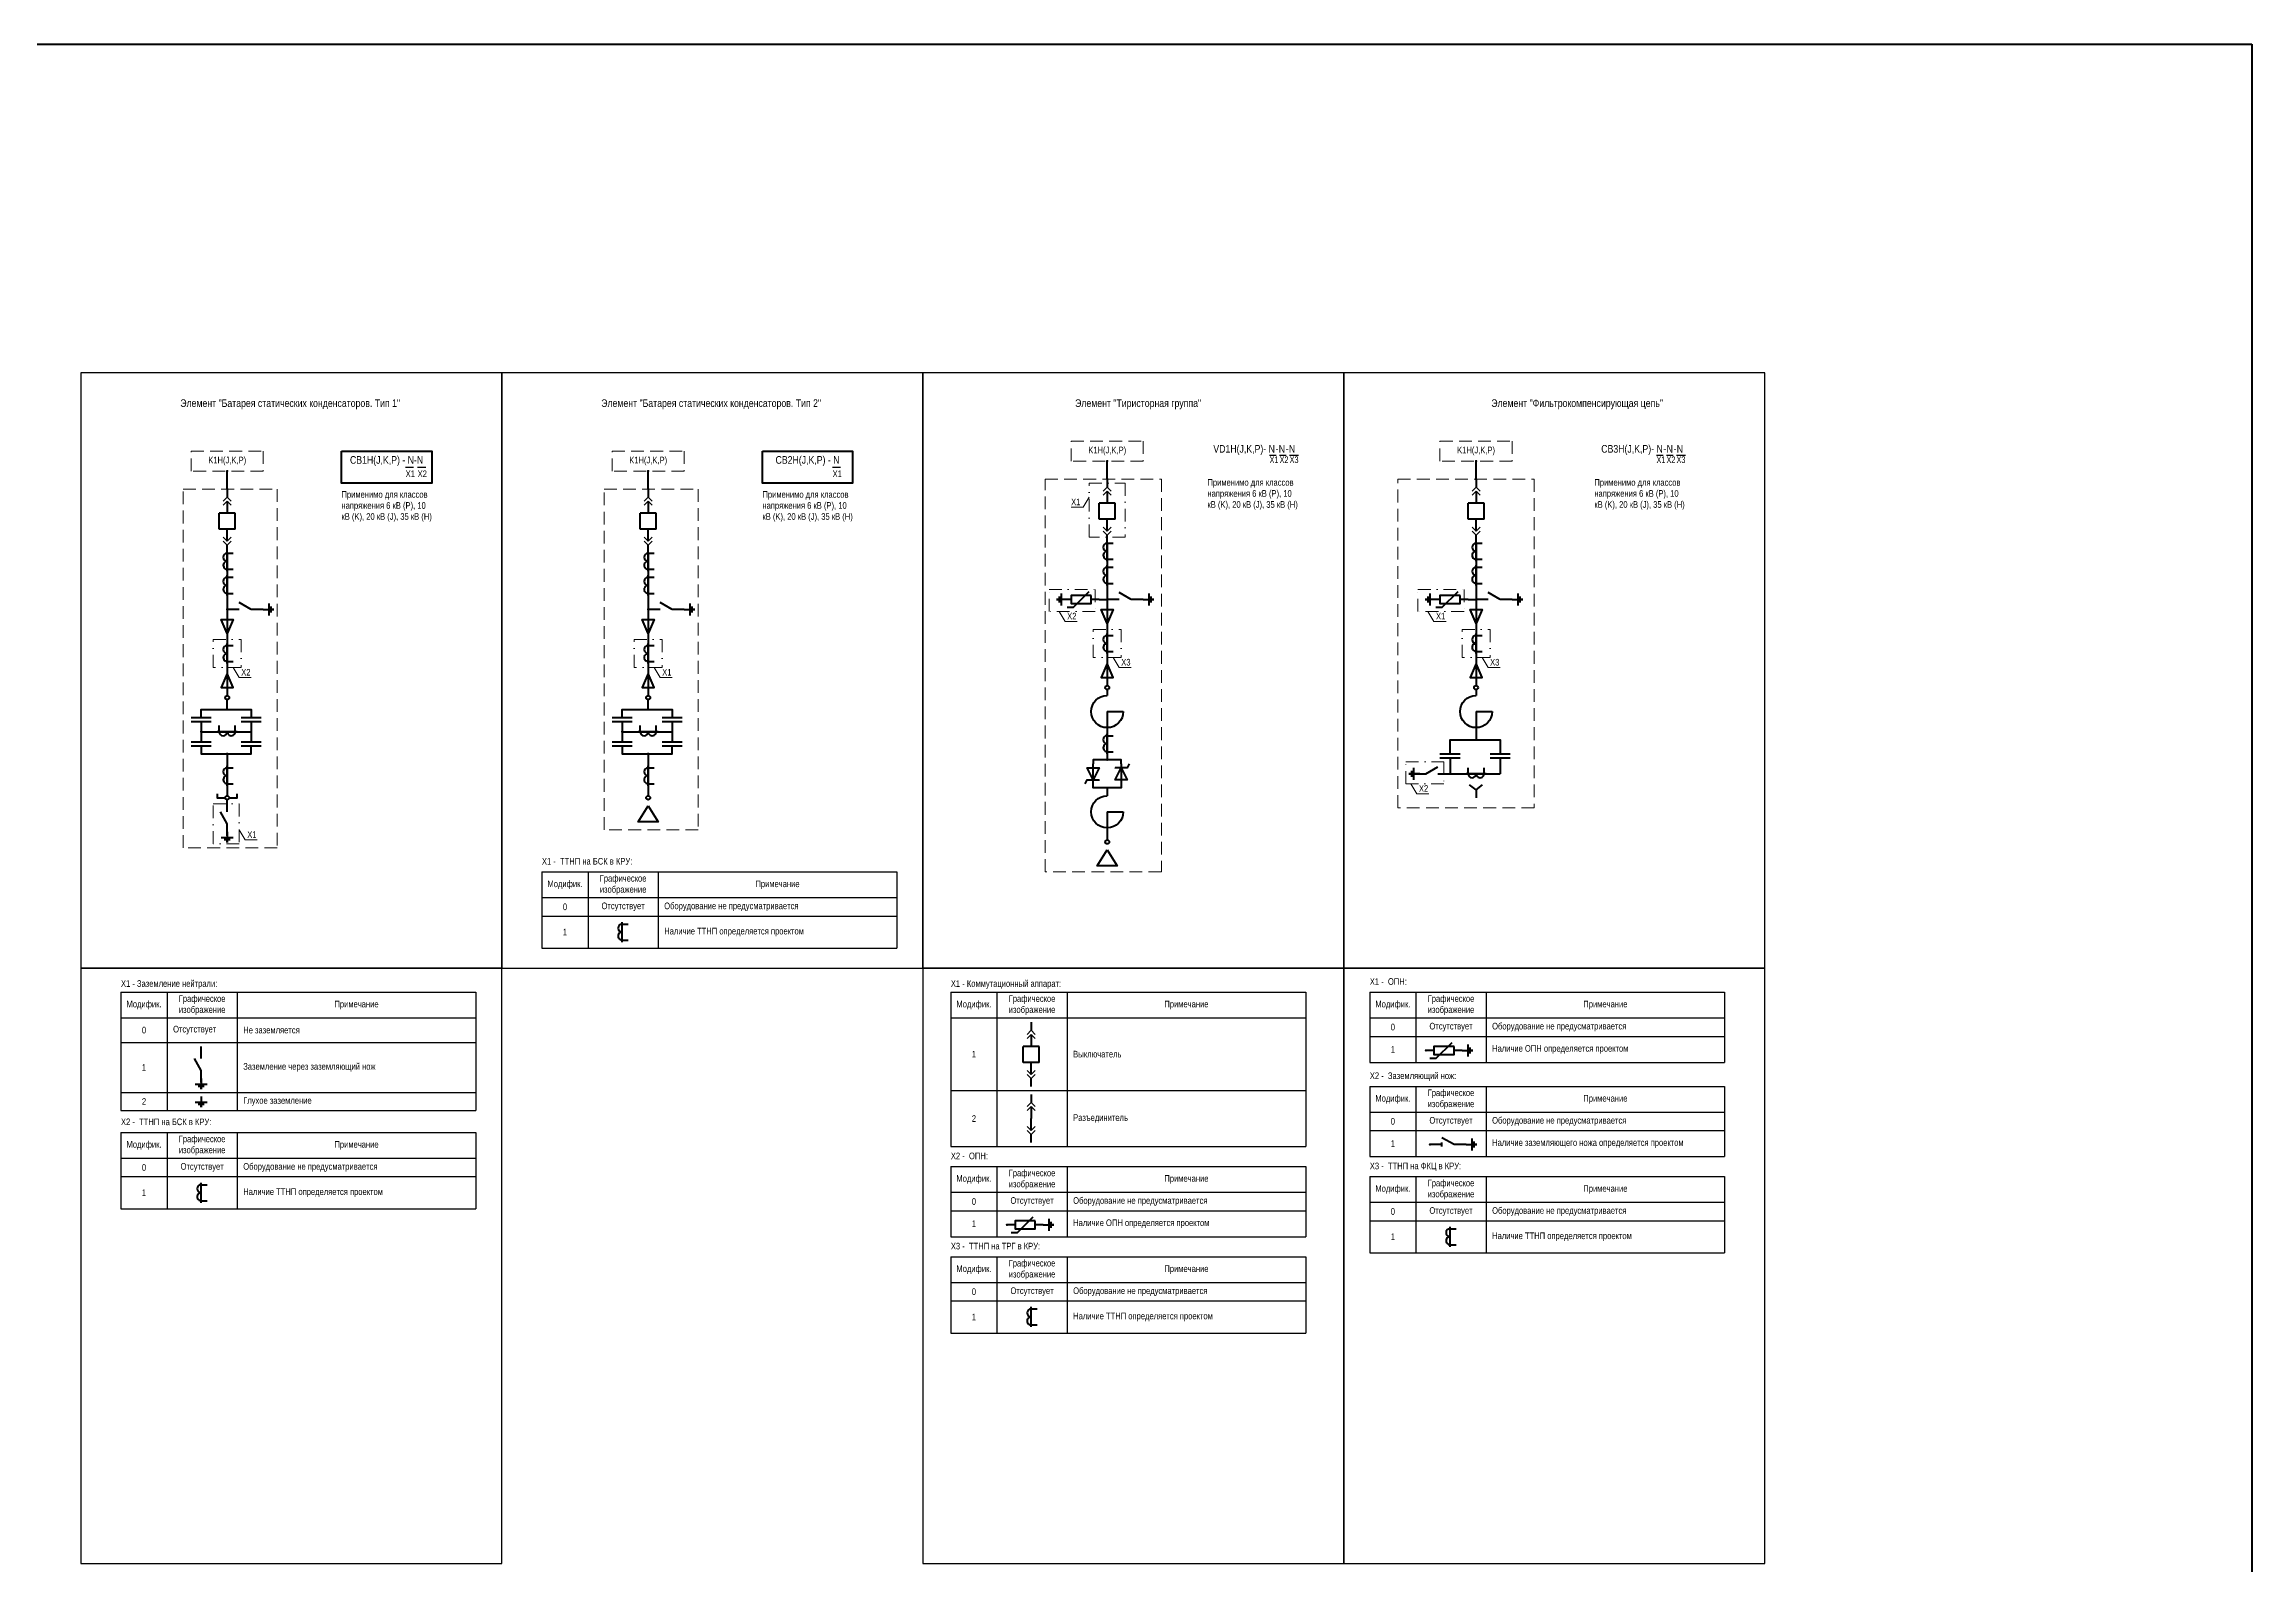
# Model space of a CAD drawing. Header units: millimetres. Extents: x 2565 to 10526, y 3800 to 9503.
# Drawn here: x 9425 to 10526, y 5112 to 5871 of the extents above; entities that cross this region are included whole.
import ezdxf
from ezdxf.enums import TextEntityAlignment as Align

# ---------------------------------------------------------------- set-up
doc = ezdxf.new("R2010")
doc.units = ezdxf.units.MM
doc.linetypes.add('штриховая2', pattern=[9.525, 6.35, -3.175])
doc.linetypes.add('штрихпунктирная2', pattern=[12.7, 6.35, -3.175, 0, -3.175])
for name, color, linetype, lineweight in [('Обводящая', 1, 'штрихпунктирная2', 13), ('Основная', 7, 'Continuous', 30), ('Толстая', 7, 'Continuous', 53), ('Штриховая', 7, 'штриховая2', 20)]:
    doc.layers.add(name, color=color, linetype=linetype, lineweight=lineweight)
doc.layers.add('Рамка', color=190, linetype='Continuous', lineweight=25, plot=False)
doc.styles.add('Narrow', font='ARIALN.TTF')
doc.styles.add('Вывод', font='tahoma.ttf', dxfattribs={"height": 2.5})
doc.styles.add('Компонент', font='ARIALN.TTF', dxfattribs={"height": 3.5})
doc.styles.add('Функция', font='ARIALN.TTF', dxfattribs={"height": 2})

# ---------------------------------------------------------------- blocks, each defined once
blk = doc.blocks.new('*U43')
at = {"color": 0, "ltscale": 0.25}
for p, q in [((-4, 0), (-4, 3)), ((4, 0), (4, 3))]:
    blk.add_line(p, q, dxfattribs=at)
at = {"color": 0, "lineweight": 50}
blk.add_line((5, 0), (-5, 0), dxfattribs=at)
at = {"color": 0, "ltscale": 0.25}
for centre, major_axis, start_param, end_param in [((2, 0), (0, -2), 4.712389, 7.853982), ((-2, 0), (2, 0), 3.141593, 6.283185)]:
    blk.add_ellipse(centre, major_axis=major_axis, ratio=1, start_param=start_param, end_param=end_param, dxfattribs=at)
at = {"layer": 'Основная'}
for tag, height, style, p in [('В1', 2.5, 'Вывод', (-6, 5)), ('В2', 2.5, 'Вывод', (6, 5)), ('ОУ', 3.5, 'Компонент', (0, -6))]:
    blk.add_attdef(tag, text='', height=height, dxfattribs=dict(at, style=style)).set_placement(p, align=Align.MIDDLE_CENTER)
blk = doc.blocks.new('*U26')
at = {"color": 0}
for p, q in [((3, 0), (-3, 0)), ((0, 3), (0, 0)), ((1.5, -1), (-1.5, -1)), ((0.5, -2), (-0.5, -2))]:
    blk.add_line(p, q, dxfattribs=at)
blk = doc.blocks.new('*U42')
at = {"color": 0, "lineweight": 50}
blk.add_line((0, -5), (0, 5), dxfattribs=at)
at = {"color": 0, "ltscale": 0.25}
for p, q in [((0, 4), (3, 4)), ((0, -4), (3, -4))]:
    blk.add_line(p, q, dxfattribs=at)
for centre, major_axis, start_param, end_param in [((0, -2), (-2, 0), 4.712389, 7.853982), ((0, 2), (0, -2), 3.141593, 6.283185)]:
    blk.add_ellipse(centre, major_axis=major_axis, ratio=1, start_param=start_param, end_param=end_param, dxfattribs=at)
at = {"layer": 'Основная'}
for tag, height, style, p in [('ОУ', 3.5, 'Компонент', (-6, 0)), ('В1', 2.5, 'Вывод', (5, 6)), ('В2', 2.5, 'Вывод', (5, -6))]:
    blk.add_attdef(tag, text='', height=height, dxfattribs=dict(at, style=style)).set_placement(p, align=Align.MIDDLE_CENTER)
blk = doc.blocks.new('*U255')
at = {"layer": 'Основная', "ltscale": 0.25}
for p, q in [((2, 2), (0, 0)), ((0, 0), (2, -2))]:
    blk.add_line(p, q, dxfattribs=at)
blk = doc.blocks.new('*U52')
at = {"color": 0}
for p, q in [((0, 6), (0, 2)), ((0, 0), (0, -6))]:
    blk.add_line(p, q, dxfattribs=at)
at = {"color": 0, "ltscale": 0.25, "xscale": -1, "rotation": 90}
for p in [(0, 2), (0, 0)]:
    blk.add_blockref('*U255', p, dxfattribs=at)
at = {"layer": 'Основная'}
for tag, height, style, p in [('ОУ2', 3.5, 'Компонент', (-5, 6)), ('В2', 2.5, 'Вывод', (3, 6)), ('ОУ1', 3.5, 'Компонент', (-5, -6)), ('В1', 2.5, 'Вывод', (3, -6))]:
    blk.add_attdef(tag, text='', height=height, dxfattribs=dict(at, style=style)).set_placement(p, align=Align.MIDDLE_CENTER)
blk = doc.blocks.new('*U56')
at = {"color": 0}
for p, q in [((0, 0), (-8, 0)), ((-8, -8), (-8, 0)), ((0, -8), (0, 0)), ((0, -8), (-8, -8))]:
    blk.add_line(p, q, dxfattribs=at)
at = {"layer": 'Основная', "style": 'Компонент'}
blk.add_attdef('ОУ', text='', height=3.5, dxfattribs=at).set_placement((-15, -3), align=Align.MIDDLE_CENTER)
blk = doc.blocks.new('*U53')
at = {"color": 0}
for p, q in [((0, 0), (0, 6)), ((0, -6), (0, -2))]:
    blk.add_line(p, q, dxfattribs=at)
at = {"color": 0, "ltscale": 0.25, "rotation": 89.99999999999999}
for p in [(0, 0), (0, -2)]:
    blk.add_blockref('*U255', p, dxfattribs=at)
at = {"layer": 'Основная'}
for tag, height, style, p in [('ОУ1', 3.5, 'Компонент', (-5, 6)), ('В1', 2.5, 'Вывод', (3, 6)), ('ОУ2', 3.5, 'Компонент', (-5, -6)), ('В2', 2.5, 'Вывод', (3, -6))]:
    blk.add_attdef(tag, text='', height=height, dxfattribs=dict(at, style=style)).set_placement(p, align=Align.MIDDLE_CENTER)
blk = doc.blocks.new('*U132')
at = {"ltscale": 0.35}
for q in [(-8, 0), (0, -8)]:
    blk.add_line((0, 0), q, dxfattribs=at)
blk.add_arc((0, 0), 8, 180, 90, dxfattribs=at)
at = {"layer": 'Основная', "style": 'Компонент'}
blk.add_attdef('ОУ', text='', height=3.5, dxfattribs=at).set_placement((-17, 0), align=Align.MIDDLE_CENTER)
blk = doc.blocks.new('*U191')
at = {"color": 0}
blk.add_line((0, 0), (6, 3.4), dxfattribs=at)
blk = doc.blocks.new('*U32')
at = {"color": 0}
for p, q in [((-3, 0), (-9, 0)), ((9, 0), (3, 0))]:
    blk.add_line(p, q, dxfattribs=at)
at = {"color": 0, "ltscale": 0.25, "xscale": -1, "rotation": 359.9999999999999}
blk.add_blockref('*U191', (3, 0), dxfattribs=at)
at = {"layer": 'Основная'}
for tag, height, style, p in [('ОУ', 3.5, 'Компонент', (-25, 0)), ('В1', 2.5, 'Вывод', (-7, -2)), ('В2', 2.5, 'Вывод', (7, -2))]:
    blk.add_attdef(tag, text='', height=height, dxfattribs=dict(at, style=style)).set_placement(p, align=Align.MIDDLE_CENTER)
blk = doc.blocks.new('*U25')
at = {"color": 0}
for p, q in [((-3, 0), (0, 0)), ((0, -3), (0, 3)), ((1, -1.5), (1, 1.5)), ((2, -0.5), (2, 0.5))]:
    blk.add_line(p, q, dxfattribs=at)
blk = doc.blocks.new('*U46')
at = {"color": 0, "ltscale": 0.35}
for q in [(4, 4), (-7, -4)]:
    blk.add_line((-4, -4), q, dxfattribs=at)
at = {"color": 0}
for p, q in [((9, 0), (5, 0)), ((-5, 0), (-9, 0))]:
    blk.add_line(p, q, dxfattribs=at)
at = {"color": 0, "ltscale": 0.35}
blk.add_lwpolyline([(5, 2), (-5, 2), (-5, -2), (5, -2)], close=True, dxfattribs=at)
at = {"layer": 'Основная'}
for tag, height, style, p in [('ОУ', 3.5, 'Компонент', (0, 6)), ('В1', 2.5, 'Вывод', (-7, -2)), ('F', 2, 'Функция', (-3, -5)), ('В2', 2.5, 'Вывод', (7, -2))]:
    blk.add_attdef(tag, text='', height=height, dxfattribs=dict(at, style=style)).set_placement(p, align=Align.MIDDLE_CENTER)
blk = doc.blocks.new('*U30')
at = {"color": 0}
for p, q in [((-2, 0.5), (-2, -0.5)), ((-1, 1.5), (-1, -1.5)), ((0, 3), (0, -3)), ((3, 0), (0, 0))]:
    blk.add_line(p, q, dxfattribs=at)
blk = doc.blocks.new('*U196')
at = {"color": 0}
for p, q in [((-9, 0), (-3, 0)), ((3, 0), (9, 0))]:
    blk.add_line(p, q, dxfattribs=at)
at = {"color": 0, "ltscale": 0.25}
blk.add_blockref('*U191', (-3, 0), dxfattribs=at)
at = {"layer": 'Основная'}
for tag, height, style, p in [('ОУ', 3.5, 'Компонент', (9, 0)), ('В2', 2.5, 'Вывод', (-7, -2)), ('В1', 2.5, 'Вывод', (7, -2))]:
    blk.add_attdef(tag, text='', height=height, dxfattribs=dict(at, style=style)).set_placement(p, align=Align.MIDDLE_CENTER)
blk = doc.blocks.new('*U197')
at = {"color": 0}
for p, q in [((-2, -0.5), (-2, 0.5)), ((-1, -1.5), (-1, 1.5)), ((0, -3), (0, 3)), ((3, 0), (0, 0))]:
    blk.add_line(p, q, dxfattribs=at)
blk = doc.blocks.new('*U187')
at = {"color": 0}
for p, q in [((0, 3), (0, 9)), ((0, -9), (0, -3))]:
    blk.add_line(p, q, dxfattribs=at)
at = {"color": 0, "ltscale": 0.25, "rotation": 90.00000000000007}
blk.add_blockref('*U191', (0, -3), dxfattribs=at)
at = {"layer": 'Основная'}
for tag, height, style, p in [('ОУ', 3.5, 'Компонент', (0, 25)), ('В1', 2.5, 'Вывод', (2, 7)), ('В2', 2.5, 'Вывод', (2, -7))]:
    blk.add_attdef(tag, text='', height=height, dxfattribs=dict(at, style=style)).set_placement(p, align=Align.MIDDLE_CENTER)
blk = doc.blocks.new('*T188')
at = {"layer": 'Основная', "color": 0, "linetype": 'ByBlock', "lineweight": -2, "transparency": 16777216}
for p, q in [((0, 0), (177, 0)), ((0, 0), (0, -59)), ((23, 0), (23, -59)), ((58, 0), (58, -59)), ((177, 0), (177, -59)), ((0, -12.8), (177, -12.8)), ((0, -25), (177, -25)), ((0, -50), (177, -50)), ((0, -59), (177, -59))]:
    blk.add_line(p, q, dxfattribs=at)
at = {"layer": 'Основная', "color": 0, "transparency": 16777216, "char_height": 3.3, "style": 'Narrow'}
for s, insert, width, attachment_point in [('Модифик.', (11.5, -6.4), 20, 5), ('Графическое изображение', (40.5, -6.4), 32, 5), ('Примечание', (117.5, -6.4), 116, 5), ('0', (11.5, -18.9), 20, 5), ('Отсутствует', (26, -18.9), 29, 4), ('Не заземляется', (61, -18.9), 113, 4), ('1', (11.5, -37.5), 20, 5), ('Заземление через заземляющий нож', (61, -37.5), 113, 4), ('2', (11.5, -54.5), 20, 5), ('Глухое заземление', (61, -54.5), 113, 4)]:
    blk.add_mtext(s, dxfattribs=dict(at, insert=insert, width=width, attachment_point=attachment_point))
blk = doc.blocks.new('*U192')
at = {"color": 0}
for p, q in [((0, 3), (0, 9)), ((0, -9), (0, -3))]:
    blk.add_line(p, q, dxfattribs=at)
at = {"color": 0, "ltscale": 0.25, "rotation": 90.00000000000006}
blk.add_blockref('*U191', (0, -3), dxfattribs=at)
at = {"layer": 'Основная'}
for tag, height, style, p in [('ОУ', 3.5, 'Компонент', (0, 25)), ('В1', 2.5, 'Вывод', (2, 7)), ('В2', 2.5, 'Вывод', (2, -7))]:
    blk.add_attdef(tag, text='', height=height, dxfattribs=dict(at, style=style)).set_placement(p, align=Align.MIDDLE_CENTER)
blk = doc.blocks.new('*T193')
at = {"layer": 'Основная', "color": 0, "linetype": 'ByBlock', "lineweight": -2, "transparency": 16777216}
for p, q in [((0, 0), (177, 0)), ((0, 0), (0, -77)), ((23, 0), (23, -77)), ((58, 0), (58, -77)), ((177, 0), (177, -77)), ((0, -12.8), (177, -12.8)), ((0, -49), (177, -49)), ((0, -77), (177, -77))]:
    blk.add_line(p, q, dxfattribs=at)
at = {"layer": 'Основная', "color": 0, "transparency": 16777216, "char_height": 3.3, "style": 'Narrow'}
for s, insert, width, attachment_point in [('Модифик.', (11.5, -6.4), 20, 5), ('Графическое изображение', (40.5, -6.4), 32, 5), ('Примечание', (117.5, -6.4), 116, 5), ('1', (11.5, -30.9), 20, 5), ('Выключатель', (61, -30.9), 113, 4), ('2', (11.5, -63), 20, 5), ('Разъединитель', (61, -63), 113, 4)]:
    blk.add_mtext(s, dxfattribs=dict(at, insert=insert, width=width, attachment_point=attachment_point))
blk = doc.blocks.new('*T194')
at = {"layer": 'Основная', "color": 0, "linetype": 'ByBlock', "lineweight": -2, "transparency": 16777216}
for p, q in [((0, 0), (177, 0)), ((0, 0), (0, -35)), ((23, 0), (23, -35)), ((58, 0), (58, -35)), ((177, 0), (177, -35)), ((0, -12.8), (177, -12.8)), ((0, -22), (177, -22)), ((0, -35), (177, -35))]:
    blk.add_line(p, q, dxfattribs=at)
at = {"layer": 'Основная', "color": 0, "transparency": 16777216, "char_height": 3.3, "style": 'Narrow'}
for s, insert, width, attachment_point in [('Модифик.', (11.5, -6.4), 20, 5), ('Графическое изображение', (40.5, -6.4), 32, 5), ('Примечание', (117.5, -6.4), 116, 5), ('0', (11.5, -17.4), 20, 5), ('Отсутствует', (40.5, -17.4), 32, 5), ('Оборудование не предусматривается', (61, -17.4), 113, 4), ('1', (11.5, -28.5), 20, 5), ('Наличие ОПН определяется проектом', (61, -28.5), 113, 4)]:
    blk.add_mtext(s, dxfattribs=dict(at, insert=insert, width=width, attachment_point=attachment_point))
blk = doc.blocks.new('*U44')
at = {"color": 0, "ltscale": 0.35}
for q in [(4, 4), (-7, -4)]:
    blk.add_line((-4, -4), q, dxfattribs=at)
at = {"color": 0}
for p, q in [((9, 0), (5, 0)), ((-5, 0), (-9, 0))]:
    blk.add_line(p, q, dxfattribs=at)
at = {"color": 0, "ltscale": 0.35}
blk.add_lwpolyline([(5, 2), (-5, 2), (-5, -2), (5, -2)], close=True, dxfattribs=at)
at = {"layer": 'Основная'}
for tag, height, style, p in [('ОУ', 3.5, 'Компонент', (0, 6)), ('В1', 2.5, 'Вывод', (-7, -2)), ('F', 2, 'Функция', (-3, -5)), ('В2', 2.5, 'Вывод', (7, -2))]:
    blk.add_attdef(tag, text='', height=height, dxfattribs=dict(at, style=style)).set_placement(p, align=Align.MIDDLE_CENTER)
blk = doc.blocks.new('*U28')
at = {"color": 0}
for p, q in [((-3, 0), (0, 0)), ((0, -3), (0, 3)), ((1, -1.5), (1, 1.5)), ((2, -0.5), (2, 0.5))]:
    blk.add_line(p, q, dxfattribs=at)
blk = doc.blocks.new('*T195')
at = {"layer": 'Основная', "color": 0, "linetype": 'ByBlock', "lineweight": -2, "transparency": 16777216}
for p, q in [((0, 0), (177, 0)), ((0, 0), (0, -35)), ((23, 0), (23, -35)), ((58, 0), (58, -35)), ((177, 0), (177, -35)), ((0, -12.8), (177, -12.8)), ((0, -22), (177, -22)), ((0, -35), (177, -35))]:
    blk.add_line(p, q, dxfattribs=at)
at = {"layer": 'Основная', "color": 0, "transparency": 16777216, "char_height": 3.3, "style": 'Narrow'}
for s, insert, width, attachment_point in [('Модифик.', (11.5, -6.4), 20, 5), ('Графическое изображение', (40.5, -6.4), 32, 5), ('Примечание', (117.5, -6.4), 116, 5), ('0', (11.5, -17.4), 20, 5), ('Отсутствует', (40.5, -17.4), 32, 5), ('Оборудование не предусматривается', (61, -17.4), 113, 4), ('1', (11.5, -28.5), 20, 5), ('Наличие ОПН определяется проектом', (61, -28.5), 113, 4)]:
    blk.add_mtext(s, dxfattribs=dict(at, insert=insert, width=width, attachment_point=attachment_point))
blk = doc.blocks.new('*T198')
at = {"layer": 'Основная', "color": 0, "linetype": 'ByBlock', "lineweight": -2, "transparency": 16777216}
for p, q in [((0, 0), (177, 0)), ((0, 0), (0, -35)), ((23, 0), (23, -35)), ((58, 0), (58, -35)), ((177, 0), (177, -35)), ((0, -12.8), (177, -12.8)), ((0, -22), (177, -22)), ((0, -35), (177, -35))]:
    blk.add_line(p, q, dxfattribs=at)
at = {"layer": 'Основная', "color": 0, "transparency": 16777216, "char_height": 3.3, "style": 'Narrow'}
for s, insert, width, attachment_point in [('Модифик.', (11.5, -6.4), 20, 5), ('Графическое изображение', (40.5, -6.4), 32, 5), ('Примечание', (117.5, -6.4), 116, 5), ('0', (11.5, -17.4), 20, 5), ('Отсутствует', (40.5, -17.4), 32, 5), ('Оборудование не предусматривается', (61, -17.4), 113, 4), ('1', (11.5, -28.5), 20, 5), ('Наличие заземляющего ножа определяется проектом', (61, -28.5), 113, 4)]:
    blk.add_mtext(s, dxfattribs=dict(at, insert=insert, width=width, attachment_point=attachment_point))
blk = doc.blocks.new('*U35')
at = {"color": 0}
blk.add_line((0, -1), (0, 1), dxfattribs=at)
blk = doc.blocks.new('*U199')
at = {"color": 0}
for p, q in [((-3, 0), (-9, 0)), ((9, 0), (3, 0))]:
    blk.add_line(p, q, dxfattribs=at)
at = {"color": 0, "ltscale": 0.25, "xscale": -1}
for name, p in [('*U191', (3, 0)), ('*U35', (-3, 0))]:
    blk.add_blockref(name, p, dxfattribs=at)
at = {"layer": 'Основная'}
for tag, height, style, p in [('ОУ', 3.5, 'Компонент', (0, 0)), ('В1', 2.5, 'Вывод', (-7, -2)), ('В2', 2.5, 'Вывод', (7, -2))]:
    blk.add_attdef(tag, text='', height=height, dxfattribs=dict(at, style=style)).set_placement(p, align=Align.MIDDLE_CENTER)
blk = doc.blocks.new('*T223')
at = {"layer": 'Основная', "color": 0, "linetype": 'ByBlock', "lineweight": -2, "transparency": 16777216}
for p, q in [((0, 0), (177, 0)), ((0, 0), (0, -38)), ((23, 0), (23, -38)), ((58, 0), (58, -38)), ((177, 0), (177, -38)), ((0, -12.8), (177, -12.8)), ((0, -22), (177, -22)), ((0, -38), (177, -38))]:
    blk.add_line(p, q, dxfattribs=at)
at = {"layer": 'Основная', "color": 0, "transparency": 16777216, "char_height": 3.3, "style": 'Narrow'}
for s, insert, width, attachment_point in [('Модифик.', (11.5, -6.4), 20, 5), ('Графическое изображение', (40.5, -6.4), 32, 5), ('Примечание', (117.5, -6.4), 116, 5), ('0', (11.5, -17.4), 20, 5), ('Отсутствует', (40.5, -17.4), 32, 5), ('Оборудование не предусматривается', (61, -17.4), 113, 4), ('1', (11.5, -30), 20, 5), ('Наличие {\\C256;ТТНП} определяется проектом', (61, -30), 113, 4)]:
    blk.add_mtext(s, dxfattribs=dict(at, insert=insert, width=width, attachment_point=attachment_point))
blk = doc.blocks.new('*T224')
at = {"layer": 'Основная', "color": 0, "linetype": 'ByBlock', "lineweight": -2, "transparency": 16777216}
for p, q in [((0, 0), (177, 0)), ((0, 0), (0, -38)), ((23, 0), (23, -38)), ((58, 0), (58, -38)), ((177, 0), (177, -38)), ((0, -12.8), (177, -12.8)), ((0, -22), (177, -22)), ((0, -38), (177, -38))]:
    blk.add_line(p, q, dxfattribs=at)
at = {"layer": 'Основная', "color": 0, "transparency": 16777216, "char_height": 3.3, "style": 'Narrow'}
for s, insert, width, attachment_point in [('Модифик.', (11.5, -6.4), 20, 5), ('Графическое изображение', (40.5, -6.4), 32, 5), ('Примечание', (117.5, -6.4), 116, 5), ('0', (11.5, -17.4), 20, 5), ('Отсутствует', (40.5, -17.4), 32, 5), ('Оборудование не предусматривается', (61, -17.4), 113, 4), ('1', (11.5, -30), 20, 5), ('Наличие {\\C256;ТТНП} определяется проектом', (61, -30), 113, 4)]:
    blk.add_mtext(s, dxfattribs=dict(at, insert=insert, width=width, attachment_point=attachment_point))
blk = doc.blocks.new('*T225')
at = {"layer": 'Основная', "color": 0, "linetype": 'ByBlock', "lineweight": -2, "transparency": 16777216}
for p, q in [((0, 0), (177, 0)), ((0, 0), (0, -38)), ((23, 0), (23, -38)), ((58, 0), (58, -38)), ((177, 0), (177, -38)), ((0, -12.8), (177, -12.8)), ((0, -22), (177, -22)), ((0, -38), (177, -38))]:
    blk.add_line(p, q, dxfattribs=at)
at = {"layer": 'Основная', "color": 0, "transparency": 16777216, "char_height": 3.3, "style": 'Narrow'}
for s, insert, width, attachment_point in [('Модифик.', (11.5, -6.4), 20, 5), ('Графическое изображение', (40.5, -6.4), 32, 5), ('Примечание', (117.5, -6.4), 116, 5), ('0', (11.5, -17.4), 20, 5), ('Отсутствует', (40.5, -17.4), 32, 5), ('Оборудование не предусматривается', (61, -17.4), 113, 4), ('1', (11.5, -30), 20, 5), ('Наличие {\\C256;ТТНП} определяется проектом', (61, -30), 113, 4)]:
    blk.add_mtext(s, dxfattribs=dict(at, insert=insert, width=width, attachment_point=attachment_point))
blk = doc.blocks.new('*T226')
at = {"layer": 'Основная', "color": 0, "linetype": 'ByBlock', "lineweight": -2, "transparency": 16777216}
for p, q in [((0, 0), (177, 0)), ((0, 0), (0, -38)), ((23, 0), (23, -38)), ((58, 0), (58, -38)), ((177, 0), (177, -38)), ((0, -12.8), (177, -12.8)), ((0, -22), (177, -22)), ((0, -38), (177, -38))]:
    blk.add_line(p, q, dxfattribs=at)
at = {"layer": 'Основная', "color": 0, "transparency": 16777216, "char_height": 3.3, "style": 'Narrow'}
for s, insert, width, attachment_point in [('Модифик.', (11.5, -6.4), 20, 5), ('Графическое изображение', (40.5, -6.4), 32, 5), ('Примечание', (117.5, -6.4), 116, 5), ('0', (11.5, -17.4), 20, 5), ('Отсутствует', (40.5, -17.4), 32, 5), ('Оборудование не предусматривается', (61, -17.4), 113, 4), ('1', (11.5, -30), 20, 5), ('Наличие {\\C256;ТТНП} определяется проектом', (61, -30), 113, 4)]:
    blk.add_mtext(s, dxfattribs=dict(at, insert=insert, width=width, attachment_point=attachment_point))

msp = doc.modelspace()

# ---------------------------------------------------------------- linework, layer by layer
at = {"layer": 'Обводящая'}
for points in [[(9946, 5652), (9964, 5652), (9964, 5625), (9946, 5625)], [(9926, 5599), (9949, 5599), (9949, 5588), (9926, 5588)], [(10110, 5599), (10133, 5599), (10133, 5588), (10110, 5588)], [(9509, 5574), (9523, 5574), (9523, 5560), (9509, 5560)], [(9719, 5574), (9733, 5574), (9733, 5560), (9719, 5560)], [(9948, 5579), (9962, 5579), (9962, 5565), (9948, 5565)], [(10132, 5579), (10146, 5579), (10146, 5565), (10132, 5565)], [(10104, 5513), (10123, 5513), (10123, 5502), (10104, 5502)], [(9509, 5492), (9522, 5492), (9522, 5472), (9509, 5472)]]:
    msp.add_lwpolyline(points, close=True, dxfattribs=at)
for points in [[(9946, 5645), (9943, 5640), (9937, 5640)], [(9931, 5588), (9934, 5583), (9940, 5583)], [(10115, 5588), (10118, 5583), (10124, 5583)], [(9958, 5565), (9961, 5560), (9967, 5560)], [(10142, 5565), (10145, 5560), (10151, 5560)], [(9519, 5560), (9522, 5555), (9528, 5555)], [(9729, 5560), (9732, 5555), (9738, 5555)], [(10106.5, 5502), (10109.5, 5497), (10115.5, 5497)], [(9522, 5479), (9525, 5474), (9531, 5474)]]:
    msp.add_lwpolyline(points, dxfattribs=at)
at = {"layer": 'Основная', "color": 5, "lineweight": 70}
msp.add_lwpolyline([(4029, 5871), (10526, 5871), (10526, 4732), (4029, 4732)], close=True, dxfattribs=at)
at = {"layer": 'Основная'}
for points in [[(9605, 5660), (9609, 5660)], [(9611, 5660), (9615, 5660)], [(9818, 5660), (9822, 5660)]]:
    msp.add_lwpolyline(points, dxfattribs=at)
at = {"layer": 'Рамка'}
for points in [[(9443, 5410), (9653, 5410), (9653, 5707), (9443, 5707)], [(9653, 5410), (9863, 5410), (9863, 5707), (9653, 5707)], [(9863, 5410), (10073, 5410), (10073, 5707), (9863, 5707)], [(10073, 5410), (10283, 5410), (10283, 5707), (10073, 5707)], [(9443, 5113), (9653, 5113), (9653, 5410), (9443, 5410)], [(9863, 5113), (10073, 5113), (10073, 5410), (9863, 5410)], [(10073, 5113), (10283, 5113), (10283, 5410), (10073, 5410)]]:
    msp.add_lwpolyline(points, close=True, dxfattribs=at)
at = {"layer": 'Толстая'}
for q in [(10135.8, 5501.4), (10142.2, 5501.4), (10139, 5495)]:
    msp.add_line((10139, 5499), q, dxfattribs=at)
for points in [[(9573, 5668), (9618, 5668), (9618, 5652), (9573, 5652)], [(9783, 5668), (9828, 5668), (9828, 5652), (9783, 5652)]]:
    msp.add_lwpolyline(points, close=True, dxfattribs=at)
at = {"layer": 'Толстая', "ltscale": 0.25, "const_width": 0.6}
for points in [[(9954.7, 5663, 1), (9955.3, 5663, 1)], [(10138.7, 5663, 1), (10139.3, 5663, 1)], [(9515.7, 5658, 1), (9516.3, 5658, 1)], [(9725.7, 5658, 1), (9726.3, 5658, 1)], [(9954.7, 5654, 1), (9955.3, 5654, 1)], [(10138.7, 5654, 1), (10139.3, 5654, 1)], [(9515.7, 5649, 1), (9516.3, 5649, 1)], [(9725.7, 5649, 1), (9726.3, 5649, 1)], [(9515.7, 5589, 1), (9516.3, 5589, 1)], [(9725.7, 5589, 1), (9726.3, 5589, 1)], [(9954.7, 5594, 1), (9955.3, 5594, 1)], [(10138.7, 5594, 1), (10139.3, 5594, 1)], [(9515.7, 5539, 1), (9516.3, 5539, 1)], [(9725.7, 5539, 1), (9726.3, 5539, 1)], [(9502.7, 5528, 1), (9503.3, 5528, 1)], [(9527.7, 5528, 1), (9528.3, 5528, 1)], [(9712.7, 5528, 1), (9713.3, 5528, 1)], [(9737.7, 5528, 1), (9738.3, 5528, 1)], [(10138.7, 5524, 1), (10139.3, 5524, 1)], [(9515.7, 5517, 1), (9516.3, 5517, 1)], [(9725.7, 5517, 1), (9726.3, 5517, 1)], [(9954.7, 5514, 1), (9955.3, 5514, 1)], [(10125.7, 5507, 1), (10126.3, 5507, 1)], [(9954.7, 5500, 1), (9955.3, 5500, 1)], [(10113.7, 5369, 1), (10114.3, 5369, 1)], [(10115.7, 5322, 1), (10116.3, 5322, 1)], [(9904.7, 5282, 1), (9905.3, 5282, 1)]]:
    msp.add_lwpolyline(points, format="xyb", close=True, dxfattribs=at)
at = {"layer": 'Толстая'}
for points in [[(9955, 5654), (9955, 5663)], [(10139, 5654), (10139, 5663)], [(9516, 5649), (9516, 5658)], [(9726, 5649), (9726, 5658)], [(9516, 5617), (9516, 5546)], [(9726, 5617), (9726, 5546)], [(9955, 5622), (9955, 5551)], [(10139, 5622), (10139, 5551)], [(9516, 5577), (9513, 5584), (9519, 5584), (9516, 5577)], [(9726, 5577), (9723, 5584), (9729, 5584), (9726, 5577)], [(9951, 5594), (9955, 5594)], [(9955, 5582), (9952, 5589), (9958, 5589), (9955, 5582)], [(10135, 5594), (10139, 5594)], [(10139, 5582), (10136, 5589), (10142, 5589), (10139, 5582)], [(9955, 5562), (9952, 5555), (9958, 5555), (9955, 5562)], [(10139, 5562), (10136, 5555), (10142, 5555), (10139, 5562)], [(9516, 5557), (9513, 5550), (9519, 5550), (9516, 5557)], [(9726, 5557), (9723, 5550), (9729, 5550), (9726, 5557)], [(9516, 5539), (9516, 5544)], [(9726, 5539), (9726, 5544)], [(9955, 5549), (9955, 5546)], [(10139, 5549), (10139, 5546)], [(9498, 5535), (9508, 5535)], [(9498, 5533), (9508, 5533)], [(9503, 5535), (9503, 5539), (9528, 5539), (9528, 5535)], [(9503, 5533), (9503, 5523)], [(9523, 5535), (9533, 5535)], [(9523, 5533), (9533, 5533)], [(9528, 5533), (9528, 5523)], [(9708, 5535), (9718, 5535)], [(9708, 5533), (9718, 5533)], [(9713, 5535), (9713, 5539), (9738, 5539), (9738, 5535)], [(9713, 5533), (9713, 5523)], [(9733, 5535), (9743, 5535)], [(9733, 5533), (9743, 5533)], [(9738, 5533), (9738, 5523)], [(9955, 5530), (9955, 5514)], [(10139, 5530), (10139, 5524)], [(9498, 5523), (9508, 5523)], [(9498, 5521), (9508, 5521)], [(9503, 5528), (9528, 5528)], [(9503, 5521), (9503, 5517), (9528, 5517), (9528, 5521)], [(9523, 5523), (9533, 5523)], [(9523, 5521), (9533, 5521)], [(9708, 5523), (9718, 5523)], [(9708, 5521), (9718, 5521)], [(9713, 5528), (9738, 5528)], [(9713, 5521), (9713, 5517), (9738, 5517), (9738, 5521)], [(9733, 5523), (9743, 5523)], [(9733, 5521), (9743, 5521)], [(10126, 5517), (10126, 5524), (10151, 5524), (10151, 5517)], [(9516, 5517), (9516, 5496)], [(9726, 5517), (9726, 5496)], [(9948, 5504), (9948, 5504), (9948, 5504), (9948, 5504), (9945, 5510), (9951, 5510), (9948, 5504)], [(9962, 5512), (9962, 5514), (9948, 5514), (9948, 5512)], [(9948, 5502), (9948, 5512)], [(9966, 5512), (9965, 5510), (9959, 5510), (9959, 5510)], [(9962, 5510), (9962, 5510), (9962, 5510), (9962, 5510), (9965, 5504), (9959, 5504), (9962, 5510)], [(9962, 5512), (9962, 5502)], [(10121, 5517), (10131, 5517)], [(10121, 5515), (10131, 5515)], [(10126, 5515), (10126, 5507)], [(10126, 5507), (10151, 5507)], [(10146, 5517), (10156, 5517)], [(10146, 5515), (10156, 5515)], [(10151, 5515), (10151, 5507)], [(9511, 5497), (9511, 5495), (9515, 5495)], [(9517, 5495), (9521, 5495), (9521, 5497)], [(9944, 5502), (9945, 5504), (9951, 5504), (9951, 5504)], [(9962, 5502), (9962, 5500), (9948, 5500), (9948, 5502)], [(9955, 5500), (9955, 5496)], [(9726, 5491), (9731, 5483), (9721, 5483), (9726, 5491)], [(9955, 5480), (9955, 5474)], [(9955, 5469), (9960, 5461), (9950, 5461), (9955, 5469)]]:
    msp.add_lwpolyline(points, dxfattribs=at)
for centre in [(9955, 5550), (10139, 5550), (9516, 5545), (9726, 5545), (9516, 5495), (9726, 5495), (9955, 5473)]:
    msp.add_circle(centre, 1, dxfattribs=at)
at = {"layer": 'Штриховая', "linetype": 'штриховая2'}
for points in [[(9937, 5673), (9973, 5673), (9973, 5663), (9937, 5663)], [(10121, 5673), (10157, 5673), (10157, 5663), (10121, 5663)], [(9498, 5668), (9534, 5668), (9534, 5658), (9498, 5658)], [(9708, 5668), (9744, 5668), (9744, 5658), (9708, 5658)]]:
    msp.add_lwpolyline(points, close=True, dxfattribs=at)
at = {"layer": 'Штриховая'}
for points in [[(9924, 5654), (9982, 5654), (9982, 5458), (9924, 5458)], [(10100, 5654), (10168, 5654), (10168, 5490), (10100, 5490)], [(9494, 5649), (9541, 5649), (9541, 5470), (9494, 5470)], [(9704, 5649), (9751, 5649), (9751, 5479), (9704, 5479)]]:
    msp.add_lwpolyline(points, close=True, dxfattribs=at)

# ---------------------------------------------------------------- block references
for name, p in [('*T223', (9673, 5458)), ('*T188', (9463, 5398)), ('*T193', (9877, 5398)), ('*T195', (10086, 5398)), ('*T198', (10086, 5351)), ('*T224', (9463, 5328)), ('*T194', (9877, 5311)), ('*T226', (10086, 5306)), ('*T225', (9877, 5266))]:
    msp.add_blockref(name, p)
at = {"layer": 'Толстая', "ltscale": 0.25}
for name, p in [('*U52', (9955, 5648)), ('*U52', (10139, 5648)), ('*U52', (9516, 5643)), ('*U52', (9726, 5643)), ('*U56', (9959, 5642)), ('*U56', (10143, 5642)), ('*U56', (9520, 5637)), ('*U53', (9516, 5623)), ('*U56', (9730, 5637)), ('*U53', (9726, 5623)), ('*U53', (9955, 5628)), ('*U53', (10139, 5628)), ('*U42', (9516, 5613)), ('*U42', (9726, 5613)), ('*U42', (9955, 5618)), ('*U42', (10139, 5618)), ('*U42', (9516, 5601)), ('*U42', (9726, 5601)), ('*U42', (9955, 5606)), ('*U42', (10139, 5606)), ('*U30', (9932, 5594)), ('*U32', (9964, 5594)), ('*U25', (9976, 5594)), ('*U30', (10116, 5594)), ('*U32', (10148, 5594)), ('*U25', (10160, 5594)), ('*U32', (9525, 5589)), ('*U25', (9537, 5589)), ('*U32', (9735, 5589)), ('*U25', (9747, 5589)), ('*U42', (9955, 5572)), ('*U42', (10139, 5572)), ('*U42', (9516, 5567)), ('*U42', (9726, 5567)), ('*U43', (9516, 5528)), ('*U43', (9726, 5528)), ('*U42', (9955, 5522)), ('*U42', (9516, 5506)), ('*U42', (9726, 5506)), ('*U197', (10108, 5507)), ('*U196', (10117, 5507)), ('*U43', (10139, 5507)), ('*U187', (9516, 5485)), ('*U26', (9516, 5475)), ('*U42', (9713, 5428)), ('*U52', (9917, 5377)), ('*U192', (9503, 5362)), ('*U56', (9921, 5371)), ('*U28', (10135, 5369)), ('*U26', (9503, 5352)), ('*U53', (9917, 5357)), ('*U26', (9503, 5343)), ('*U52', (9917, 5341)), ('*U53', (9917, 5329)), ('*U199', (10125, 5322)), ('*U25', (10137, 5322)), ('*U42', (9503, 5298)), ('*U28', (9926, 5282)), ('*U42', (10126, 5276)), ('*U42', (9917, 5236))]:
    msp.add_blockref(name, p, dxfattribs=at)
at = {"layer": 'Толстая', "ltscale": 0.35}
for name, p in [('*U46', (9942, 5594)), ('*U46', (10126, 5594)), ('*U44', (10123, 5369)), ('*U44', (9914, 5282))]:
    msp.add_blockref(name, p, dxfattribs=at)
at = {"layer": 'Толстая', "ltscale": 0.35, "xscale": -1}
for p in [(9955, 5538), (10139, 5538), (9955, 5488)]:
    msp.add_blockref('*U132', p, dxfattribs=at)

# ---------------------------------------------------------------- texts
at = {"layer": 'Основная', "style": 'Narrow'}
for s, p in [('Элемент "Батарея статических конденсаторов. Тип 1" ', (9548, 5690)), ('Элемент "Батарея статических конденсаторов. Тип 2" ', (9758, 5690)), ('Элемент "Тиристорная группа" ', (9971, 5690)), ('Элемент "Фильтрокомпенсирующая цепь" ', (10190, 5690))]:
    msp.add_text(s, height=3.8, dxfattribs=at).set_placement(p, align=Align.CENTER)
for s, p in [('X1', (9605, 5655)), ('X2', (9611, 5655)), ('X1', (9818, 5655)), ('X1', (9937, 5641)), ('X2', (9935, 5584)), ('X1', (10119, 5584)), ('X3', (9962, 5561)), ('X3', (10146, 5561)), ('X2', (9523, 5556)), ('X1', (9733, 5556)), ('X2', (10110.5, 5498)), ('X1', (9526, 5475))]:
    msp.add_text(s, height=3.3, dxfattribs=at).set_placement(p)
for s, insert, char_height, width, attachment_point in [('\\pi-11.4,l11.4,t11.4;CB1H(J,K,P) - N-N', (9595.5, 5663), 3.8, 45, 5), ('\\pi-11.4,l11.4,t11.4;CB2H(J,K,P) - N', (9805.5, 5663), 3.8, 45, 5), ('Применимо для классов напряжения 6 кВ (P), 10 кВ (K), 20 кВ (J), 35 кВ (H)', (10005, 5654), 3.3, 47, 1), ('Применимо для классов напряжения 6 кВ (P), 10 кВ (K), 20 кВ (J), 35 кВ (H)', (10005, 5654), 3.3, 47, 1), ('Применимо для классов напряжения 6 кВ (P), 10 кВ (K), 20 кВ (J), 35 кВ (H)', (10198, 5654), 3.3, 47, 1), ('Применимо для классов напряжения 6 кВ (P), 10 кВ (K), 20 кВ (J), 35 кВ (H)', (10198, 5654), 3.3, 47, 1), ('Применимо для классов напряжения 6 кВ (P), 10 кВ (K), 20 кВ (J), 35 кВ (H)', (9573, 5648), 3.3, 47, 1), ('Применимо для классов напряжения 6 кВ (P), 10 кВ (K), 20 кВ (J), 35 кВ (H)', (9573, 5648), 3.3, 47, 1), ('Применимо для классов напряжения 6 кВ (P), 10 кВ (K), 20 кВ (J), 35 кВ (H)', (9783, 5648), 3.3, 47, 1), ('Применимо для классов напряжения 6 кВ (P), 10 кВ (K), 20 кВ (J), 35 кВ (H)', (9783, 5648), 3.3, 47, 1), ('\\pi-9.9,l9.9,t9.9;X1 -  ТТНП на БСК в КРУ:', (9673, 5465), 3.3, 120, 1), ('\\pi-9.9,l9.9,t9.9;X1 - Заземление нейтрали:', (9463, 5404), 3.3, 161, 1), ('\\pi-9.9,l9.9,t9.9;X1 - Коммутационный аппарат:', (9877, 5404), 3.3, 161, 1), ('\\pi-9.9,l9.9,t9.9;X1 -  ОПН:', (10086, 5405), 3.3, 120, 1), ('\\pi-9.9,l9.9,t9.9;X2 -  Заземляющий нож:', (10086, 5358), 3.3, 120, 1), ('\\pi-9.9,l9.9,t9.9;X2 -  ТТНП на БСК в КРУ:', (9463, 5335), 3.3, 120, 1), ('\\pi-9.9,l9.9,t9.9;X2 -  ОПН:', (9877, 5318), 3.3, 120, 1), ('\\pi-9.9,l9.9,t9.9;X3 -  ТТНП на ФКЦ в КРУ:', (10086, 5313), 3.3, 120, 1), ('\\pi-9.9,l9.9,t9.9;X3 -  ТТНП на ТРГ в КРУ:', (9877, 5273), 3.3, 120, 1)]:
    msp.add_mtext(s, dxfattribs=dict(at, insert=insert, char_height=char_height, width=width, attachment_point=attachment_point))
at = {"layer": 'Толстая', "char_height": 3.8, "attachment_point": 2, "style": 'Narrow'}
for s, insert, width in [('\\pi-11.4,l11.4,t11.4;VD1H(J,K,P)- {\\T1.1;N-N-N}', (10028.5, 5671), 43), ('\\pi-11.4,l11.4,t11.4;CB3H(J,K,P)- {\\T1.1;N-N-N}', (10222, 5671), 44)]:
    msp.add_mtext(s, dxfattribs=dict(at, insert=insert, width=width))
at = {"layer": 'Штриховая', "linetype": 'штриховая2', "char_height": 3.3, "width": 36, "attachment_point": 5, "style": 'Narrow'}
for insert in [(9516, 5663), (9726, 5663), (9955, 5668), (10139, 5668)]:
    msp.add_mtext('\\pi-9.9,l9.9,t9.9;K1H(J,K,P)', dxfattribs=dict(at, insert=insert))

# ---------------------------------------------------------------- next in the draw order: texts
at = {"layer": 'Основная', "char_height": 3.3, "width": 4.666, "attachment_point": 7, "style": 'Narrow', "bg_fill": 2}
for insert in [(10036, 5662), (10229, 5662)]:
    msp.add_mtext('{\\W0.8;\\OX1 }', dxfattribs=dict(at, insert=insert))

# ---------------------------------------------------------------- next in the draw order: texts
for insert in [(10041, 5662), (10234, 5662)]:
    msp.add_mtext('{\\W0.8;\\OX2 }', dxfattribs=dict(at, insert=insert))

# ---------------------------------------------------------------- next in the draw order: texts
for insert in [(10046, 5662), (10239, 5662)]:
    msp.add_mtext('{\\W0.8;\\OX3 }', dxfattribs=dict(at, insert=insert))

doc.saveas('drawing.dxf')
